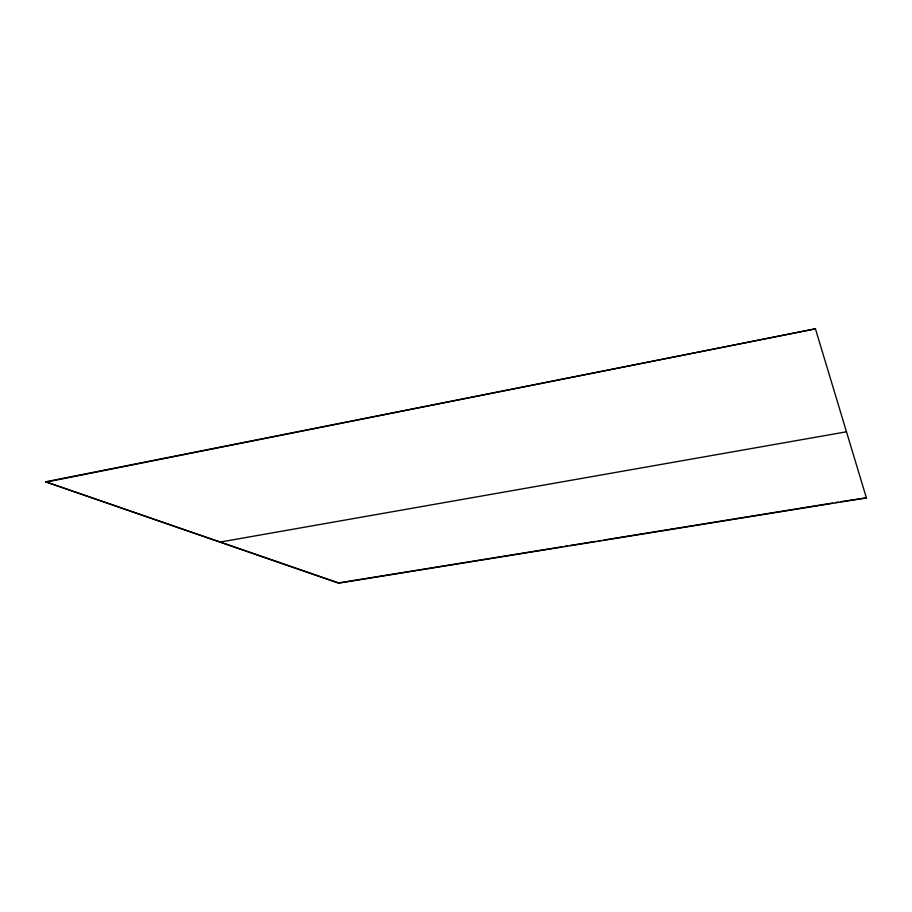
<?xml version="1.0" encoding="UTF-8"?>
<svg xmlns="http://www.w3.org/2000/svg" width="912" height="912" viewBox="0 0 912 912"><rect width="100%" height="100%" fill="white"/><g stroke="black" fill="none" stroke-linecap="round" stroke-linejoin="round"><path stroke-width="1.37" d="M45.6 481.798L815.442 328.822L866.4 497.884L338.637 583.178L45.6 481.798L338.626 582.905L561.781 546.824M45.6 482.209L815.442 328.822M564.585 546.368L567.401 545.912M570.205 545.456L595.468 541.375M598.272 540.919L601.076 540.463M603.892 540.018L832.667 503.025M835.472 502.569L838.276 502.113M841.081 501.657L866.4 497.884M846.507 431.798L220.202 542.047"/></g></svg>
